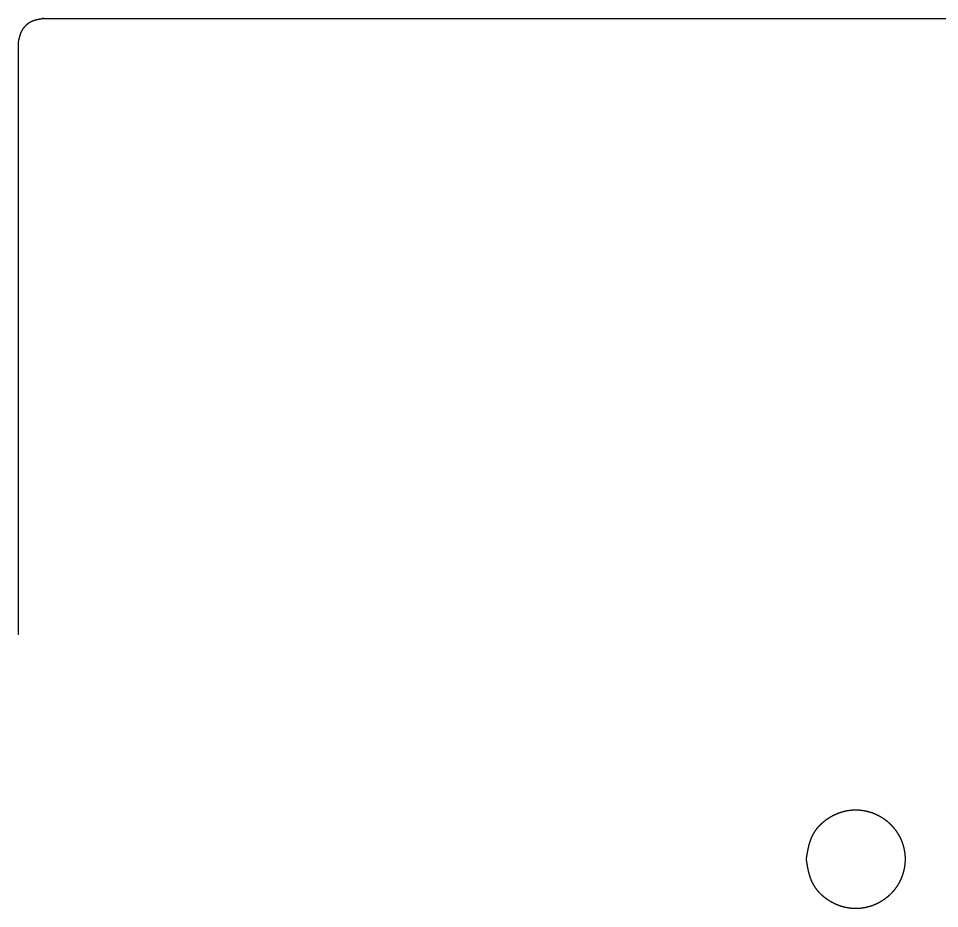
# Model space of a CAD drawing. Extents: x 0 to 153, y 0 to 92.
# Drawn here: x 19.53 to 39.94, y 65.61 to 85.33 of the extents above; entities that cross this region are included whole.
import ezdxf

# ---------------------------------------------------------------- set-up
doc = ezdxf.new("R2010")
doc.units = 0
doc.layers.get('0').update_dxf_attribs({"linetype": 'CONTINUOUS'})

msp = doc.modelspace()

# ---------------------------------------------------------------- linework, layer by layer
at = {"color": 1}
msp.add_lwpolyline([(20.094523, 85.327527), (20.094523, 85.327527), (20.059257, 85.327527)], close=True, dxfattribs=at)
for points in [[(20.094523, 85.327527), (57.091662, 85.327527)], [(19.530221, 71.67844), (19.530221, 84.798495)]]:
    msp.add_lwpolyline(points, dxfattribs=at)
for points, knots in [([(19.530221, 84.798495), (19.530479, 84.799688), (19.530995, 84.802077), (19.531777, 84.805656), (19.532549, 84.809235), (19.533323, 84.812813), (19.534107, 84.816392), (19.534875, 84.819974), (19.535651, 84.823553), (19.536439, 84.827124), (19.537233, 84.830695), (19.538027, 84.834267), (19.538821, 84.837839), (19.539613, 84.841411), (19.540413, 84.844983), (19.541224, 84.848553), (19.542016, 84.852129), (19.542843, 84.855698), (19.543662, 84.85927), (19.544481, 84.862841), (19.545308, 84.866406), (19.546151, 84.869968), (19.546995, 84.873532), (19.547846, 84.877092), (19.548711, 84.880644), (19.549558, 84.884199), (19.550438, 84.887748), (19.551315, 84.891304), (19.552209, 84.894847), (19.553113, 84.898373), (19.554013, 84.901883), (19.554914, 84.905393), (19.555843, 84.908895), (19.556773, 84.912396), (19.557708, 84.915893), (19.558666, 84.919384), (19.559624, 84.922878), (19.560603, 84.926369), (19.561587, 84.92986), (19.56259, 84.933343), (19.563603, 84.936822), (19.564641, 84.940294), (19.565675, 84.943771), (19.566722, 84.947244), (19.56779, 84.950709), (19.568872, 84.954167), (19.569972, 84.957621), (19.571083, 84.961072), (19.572205, 84.964522), (19.573357, 84.967961), (19.574505, 84.971402), (19.575686, 84.974831), (19.576885, 84.978252), (19.578089, 84.981671), (19.579323, 84.985082), (19.580567, 84.988486), (19.581822, 84.99188), (19.583094, 84.99526), (19.584402, 84.998625), (19.58571, 85.001988), (19.587049, 85.005338), (19.588401, 85.00868), (19.589765, 85.012019), (19.591162, 85.015351), (19.59257, 85.018679), (19.594012, 85.021991), (19.59546, 85.0253), (19.596926, 85.028601), (19.598424, 85.031885), (19.599935, 85.035159), (19.601475, 85.03842), (19.603024, 85.041678), (19.604606, 85.044922), (19.606208, 85.048157), (19.607833, 85.051377), (19.609478, 85.054588), (19.611145, 85.057788), (19.612825, 85.060983), (19.614543, 85.064156), (19.616285, 85.067314), (19.618044, 85.070464), (19.619829, 85.073603), (19.621588, 85.076656), (19.623337, 85.079608), (19.625052, 85.082475), (19.626786, 85.085333), (19.628541, 85.08818), (19.630318, 85.091011), (19.632118, 85.093824), (19.63393, 85.096629), (19.635765, 85.099417), (19.63763, 85.10219), (19.639507, 85.104953), (19.6414, 85.107707), (19.643315, 85.110443), (19.645254, 85.113165), (19.647204, 85.115884), (19.649171, 85.118591), (19.651163, 85.121279), (19.653171, 85.123952), (19.655198, 85.126608), (19.657243, 85.12925), (19.659299, 85.131884), (19.661391, 85.134493), (19.663473, 85.137105), (19.665596, 85.139683), (19.667743, 85.142247), (19.669861, 85.144833), (19.672044, 85.14736), (19.674258, 85.149871), (19.676412, 85.152442), (19.678674, 85.154928), (19.680906, 85.157405), (19.6832, 85.159842), (19.685461, 85.162329), (19.687735, 85.16481), (19.690083, 85.167217), (19.692401, 85.169643), (19.694737, 85.172063), (19.697111, 85.174442), (19.699484, 85.176819), (19.701882, 85.179181), (19.704283, 85.181535), (19.706709, 85.183855), (19.709175, 85.186138), (19.711598, 85.188461), (19.714097, 85.190701), (19.716564, 85.192943), (19.719107, 85.19512), (19.721601, 85.197373), (19.724119, 85.199608), (19.726708, 85.201756), (19.729256, 85.203947), (19.73183, 85.206117), (19.734444, 85.208235), (19.737046, 85.210363), (19.73967, 85.212453), (19.74227, 85.214548), (19.744906, 85.216571), (19.747567, 85.21857), (19.750176, 85.220633), (19.752869, 85.222574), (19.755543, 85.224509), (19.758263, 85.226394), (19.760955, 85.228342), (19.763663, 85.230277), (19.766423, 85.232132), (19.769162, 85.23401), (19.771931, 85.235853), (19.774703, 85.237685), (19.777499, 85.239478), (19.780316, 85.241246), (19.783105, 85.243055), (19.785961, 85.244752), (19.788784, 85.246476), (19.791677, 85.248091), (19.794525, 85.249794), (19.797392, 85.251473), (19.800309, 85.253059), (19.803206, 85.254675), (19.806131, 85.256252), (19.809058, 85.257821), (19.812008, 85.25934), (19.81503, 85.260861), (19.818118, 85.262404), (19.821282, 85.263947), (19.82447, 85.265453), (19.827635, 85.267003), (19.830856, 85.268426), (19.834058, 85.269866), (19.837308, 85.271205), (19.840528, 85.272628), (19.843771, 85.274015), (19.847042, 85.27533), (19.850304, 85.276664), (19.853595, 85.277941), (19.856869, 85.279266), (19.860153, 85.28055), (19.863505, 85.281646), (19.866774, 85.282955), (19.87012, 85.284066), (19.87344, 85.285212), (19.876795, 85.286255), (19.880148, 85.287337), (19.883471, 85.288529), (19.886852, 85.289554), (19.890213, 85.290614), (19.893597, 85.291617), (19.896964, 85.292681), (19.900339, 85.293702), (19.903778, 85.294533), (19.907167, 85.295579), (19.910628, 85.296436), (19.914057, 85.297389), (19.917527, 85.298208), (19.920961, 85.299166), (19.92442, 85.300025), (19.927892, 85.300804), (19.931359, 85.301602), (19.934831, 85.302394), (19.938305, 85.303189), (19.941783, 85.303981), (19.945263, 85.304777), (19.948744, 85.305563), (19.952223, 85.306322), (19.955744, 85.306848), (19.959213, 85.307648), (19.962728, 85.308262), (19.966219, 85.309009), (19.969712, 85.309755), (19.973234, 85.31037), (19.976713, 85.31117), (19.980246, 85.311694), (19.983741, 85.312398), (19.987255, 85.31299), (19.990775, 85.313503), (19.99429, 85.314036), (19.997823, 85.31457), (20.001378, 85.315094), (20.004949, 85.315623), (20.008523, 85.316153), (20.012097, 85.316682), (20.015672, 85.317211), (20.019249, 85.31774), (20.022826, 85.318269), (20.026404, 85.318798), (20.029983, 85.319328), (20.033562, 85.319857), (20.037143, 85.320386), (20.040724, 85.320916), (20.044303, 85.321438), (20.047881, 85.321934), (20.051484, 85.322191), (20.055053, 85.32273), (20.05865, 85.323078), (20.06223, 85.323562), (20.065811, 85.32404), (20.069406, 85.324404), (20.072988, 85.324884), (20.07657, 85.325363), (20.080166, 85.325727), (20.083748, 85.326207), (20.087331, 85.326686), (20.090928, 85.32705), (20.093316, 85.32737), (20.094511, 85.32753)], [0, 0, 0, 0, 0.003662, 0.00733, 0.010992, 0.014647, 0.01831, 0.021983, 0.025638, 0.029296, 0.032954, 0.036613, 0.040272, 0.043931, 0.047592, 0.051254, 0.054914, 0.058579, 0.062244, 0.065909, 0.069569, 0.073225, 0.076889, 0.080554, 0.084209, 0.087857, 0.091515, 0.095181, 0.098844, 0.102475, 0.106101, 0.109716, 0.113347, 0.116968, 0.120585, 0.124206, 0.127828, 0.131455, 0.135083, 0.13871, 0.142329, 0.145952, 0.149582, 0.15321, 0.156836, 0.16046, 0.164078, 0.167711, 0.171336, 0.174963, 0.17859, 0.182219, 0.185843, 0.189464, 0.193092, 0.196726, 0.200336, 0.203949, 0.20756, 0.211166, 0.214776, 0.218381, 0.221983, 0.225597, 0.229219, 0.232824, 0.236435, 0.240054, 0.243658, 0.247265, 0.250871, 0.254475, 0.258087, 0.261698, 0.265305, 0.26891, 0.27252, 0.27613, 0.279739, 0.283344, 0.28695, 0.290563, 0.294178, 0.297519, 0.300857, 0.304201, 0.307547, 0.31089, 0.314229, 0.317567, 0.320908, 0.324241, 0.327589, 0.33093, 0.334267, 0.337609, 0.340956, 0.344303, 0.34765, 0.350992, 0.354331, 0.357674, 0.361017, 0.364353, 0.367706, 0.371038, 0.374371, 0.37774, 0.381065, 0.384388, 0.387783, 0.391127, 0.394468, 0.397788, 0.401166, 0.404551, 0.407885, 0.411249, 0.41462, 0.417973, 0.421333, 0.424697, 0.428069, 0.431422, 0.434767, 0.438151, 0.44149, 0.444833, 0.448151, 0.451533, 0.454915, 0.458251, 0.461624, 0.464996, 0.468351, 0.471716, 0.475081, 0.478414, 0.481732, 0.485049, 0.488401, 0.491707, 0.495007, 0.498302, 0.501636, 0.504974, 0.508286, 0.511612, 0.514937, 0.518263, 0.521581, 0.524901, 0.528241, 0.531552, 0.534868, 0.538161, 0.541491, 0.544823, 0.548129, 0.551451, 0.554774, 0.558098, 0.561414, 0.564727, 0.568249, 0.571768, 0.575289, 0.578826, 0.582339, 0.585854, 0.589356, 0.592885, 0.596415, 0.599935, 0.603461, 0.606986, 0.610527, 0.614057, 0.61756, 0.621102, 0.624618, 0.628134, 0.631637, 0.635157, 0.638704, 0.642227, 0.645752, 0.649277, 0.652816, 0.656345, 0.659852, 0.663425, 0.666981, 0.670546, 0.674101, 0.677675, 0.68124, 0.684793, 0.68835, 0.691912, 0.695475, 0.699043, 0.702613, 0.706186, 0.709748, 0.713291, 0.71686, 0.720421, 0.723994, 0.727569, 0.731136, 0.734717, 0.738274, 0.741846, 0.745409, 0.748963, 0.752517, 0.756074, 0.759684, 0.763296, 0.766907, 0.770521, 0.774135, 0.77775, 0.781367, 0.784984, 0.788601, 0.79222, 0.795839, 0.79946, 0.803079, 0.806692, 0.810293, 0.813908, 0.817515, 0.82113, 0.824745, 0.828354, 0.831969, 0.835586, 0.839194, 0.842811, 0.846428, 0.850038, 0.853655, 0.853655, 0.853655, 0.853655]), ([(36.988356, 66.705517), (36.988725, 66.707881), (36.989463, 66.712613), (36.99068, 66.71969), (36.991731, 66.726793), (36.992854, 66.733886), (36.994069, 66.740964), (36.99515, 66.748064), (36.996266, 66.755159), (36.997487, 66.762237), (36.998595, 66.769335), (36.999705, 66.776432), (37.000934, 66.783512), (37.002099, 66.790601), (37.003193, 66.797698), (37.004452, 66.804769), (37.005642, 66.811854), (37.006937, 66.818918), (37.008082, 66.826003), (37.009299, 66.833075), (37.010589, 66.840134), (37.011758, 66.847223), (37.013097, 66.854286), (37.014415, 66.861356), (37.015734, 66.868418), (37.016995, 66.875489), (37.018347, 66.882543), (37.019709, 66.889598), (37.021079, 66.89661), (37.022429, 66.903588), (37.023829, 66.910518), (37.02525, 66.917442), (37.026599, 66.924379), (37.028093, 66.931284), (37.029562, 66.938198), (37.031133, 66.94509), (37.032601, 66.952006), (37.034115, 66.958913), (37.035714, 66.965801), (37.037287, 66.972693), (37.038889, 66.979574), (37.040507, 66.986455), (37.042189, 66.993322), (37.043906, 67.000175), (37.045534, 67.007053), (37.047349, 67.01389), (37.049145, 67.020738), (37.051003, 67.027566), (37.052829, 67.0344), (37.054713, 67.041218), (37.056595, 67.048038), (37.058585, 67.054828), (37.060565, 67.061626), (37.062677, 67.068382), (37.064694, 67.075161), (37.066752, 67.081888), (37.0689, 67.088552), (37.071025, 67.095191), (37.073211, 67.101805), (37.07537, 67.108428), (37.077674, 67.115001), (37.079966, 67.121584), (37.082357, 67.128132), (37.084715, 67.134696), (37.087153, 67.141226), (37.089568, 67.147762), (37.092106, 67.15425), (37.09465, 67.160744), (37.097297, 67.167196), (37.099907, 67.173658), (37.102601, 67.180079), (37.105318, 67.186492), (37.108101, 67.192884), (37.110926, 67.199255), (37.113808, 67.2056), (37.116724, 67.211925), (37.119686, 67.21823), (37.122701, 67.224509), (37.125767, 67.23076), (37.128864, 67.236993), (37.132037, 67.243188), (37.13525, 67.249366), (37.13851, 67.255475), (37.141785, 67.261537), (37.145107, 67.267532), (37.148474, 67.273502), (37.151888, 67.279448), (37.155352, 67.285367), (37.158873, 67.291256), (37.162436, 67.297116), (37.166031, 67.302948), (37.169669, 67.308752), (37.173365, 67.314522), (37.177102, 67.320273), (37.180887, 67.325996), (37.184714, 67.331692), (37.188583, 67.337356), (37.192502, 67.342983), (37.196465, 67.348582), (37.200464, 67.35416), (37.204513, 67.359703), (37.208601, 67.365216), (37.212722, 67.370707), (37.216899, 67.376157), (37.221094, 67.381594), (37.225334, 67.386994), (37.229625, 67.392349), (37.233935, 67.397691), (37.23829, 67.402993), (37.242722, 67.40828), (37.24719, 67.413588), (37.251738, 67.418883), (37.256315, 67.424155), (37.260936, 67.429382), (37.265575, 67.434586), (37.270269, 67.439743), (37.274987, 67.44488), (37.279741, 67.449977), (37.28453, 67.455039), (37.289351, 67.460068), (37.294206, 67.465073), (37.299103, 67.470036), (37.304035, 67.474965), (37.308992, 67.479868), (37.313969, 67.484748), (37.318994, 67.489578), (37.324042, 67.494381), (37.329139, 67.49914), (37.334254, 67.503879), (37.339411, 67.508573), (37.344587, 67.513242), (37.349789, 67.517883), (37.355029, 67.522487), (37.360302, 67.527053), (37.365603, 67.531585), (37.370928, 67.536086), (37.376296, 67.540556), (37.381701, 67.54501), (37.387147, 67.549443), (37.392638, 67.553824), (37.398132, 67.558202), (37.403673, 67.562519), (37.40922, 67.566827), (37.414818, 67.571066), (37.420422, 67.575288), (37.426058, 67.579472), (37.43172, 67.583623), (37.437412, 67.587736), (37.443118, 67.591824), (37.448849, 67.595876), (37.454618, 67.599879), (37.460421, 67.603831), (37.466235, 67.607769), (37.472072, 67.61167), (37.477937, 67.61553), (37.483823, 67.619356), (37.489727, 67.623155), (37.495663, 67.626909), (37.501626, 67.630619), (37.507605, 67.634298), (37.513604, 67.637942), (37.519628, 67.64155), (37.525679, 67.64512), (37.53179, 67.648679), (37.537966, 67.652219), (37.544198, 67.655751), (37.550457, 67.659239), (37.556733, 67.662686), (37.563025, 67.666099), (37.569349, 67.669449), (37.575687, 67.672776), (37.582043, 67.676073), (37.588424, 67.679319), (37.594823, 67.682534), (37.601242, 67.685703), (37.607693, 67.688817), (37.614151, 67.691919), (37.620633, 67.694961), (37.62714, 67.697945), (37.633652, 67.700916), (37.640189, 67.70383), (37.646743, 67.706706), (37.653314, 67.709547), (37.659903, 67.712349), (37.666502, 67.715126), (37.673132, 67.717826), (37.679772, 67.720502), (37.686433, 67.723134), (37.693101, 67.725749), (37.6998, 67.728275), (37.706491, 67.730758), (37.713201, 67.733153), (37.719883, 67.735594), (37.726591, 67.73798), (37.73331, 67.740322), (37.740056, 67.742574), (37.746798, 67.744819), (37.753586, 67.746941), (37.760353, 67.749131), (37.767156, 67.751231), (37.773958, 67.753321), (37.780782, 67.755317), (37.787598, 67.757311), (37.794455, 67.759162), (37.801294, 67.761091), (37.808166, 67.762927), (37.81504, 67.764745), (37.821935, 67.766463), (37.828825, 67.768186), (37.835753, 67.769771), (37.842664, 67.771436), (37.849601, 67.773007), (37.856539, 67.774567), (37.863502, 67.776032), (37.870466, 67.777467), (37.877453, 67.77879), (37.884431, 67.780176), (37.891419, 67.781507), (37.898409, 67.782769), (37.905405, 67.783899), (37.912378, 67.785132), (37.919388, 67.786148), (37.926399, 67.787217), (37.933411, 67.788315), (37.940438, 67.789303), (37.947475, 67.790167), (37.954501, 67.791106), (37.96155, 67.791863), (37.968596, 67.792663), (37.975641, 67.79347), (37.982693, 67.794196), (37.989752, 67.794779), (37.996816, 67.795309), (38.003883, 67.79584), (38.010956, 67.796364), (38.018029, 67.796911), (38.025108, 67.797371), (38.032192, 67.797689), (38.039279, 67.797956), (38.046362, 67.798216), (38.053444, 67.798438), (38.06053, 67.798467), (38.067618, 67.798601), (38.074709, 67.798654), (38.081806, 67.798677), (38.088908, 67.798656), (38.096017, 67.798595), (38.103121, 67.798486), (38.110225, 67.798353), (38.117325, 67.798191), (38.124423, 67.79796), (38.131516, 67.797685), (38.138609, 67.797369), (38.145699, 67.796908), (38.152787, 67.796362), (38.159878, 67.795833), (38.166969, 67.795319), (38.174052, 67.794729), (38.181116, 67.794018), (38.188201, 67.793515), (38.195251, 67.792645), (38.202317, 67.791868), (38.209383, 67.791086), (38.216441, 67.790227), (38.22348, 67.789234), (38.230527, 67.788293), (38.23755, 67.787205), (38.24458, 67.786149), (38.251608, 67.785108), (38.258627, 67.783982), (38.26562, 67.782727), (38.272632, 67.781517), (38.279626, 67.780165), (38.286633, 67.778838), (38.293622, 67.777442), (38.300617, 67.776079), (38.307577, 67.774561), (38.314532, 67.773008), (38.321475, 67.771418), (38.328422, 67.76983), (38.335345, 67.768153), (38.342283, 67.766524), (38.349176, 67.764726), (38.356071, 67.762934), (38.362944, 67.761065), (38.369819, 67.759204), (38.376675, 67.757283), (38.383542, 67.755382), (38.390364, 67.753325), (38.397192, 67.751263), (38.403997, 67.749135), (38.410801, 67.747007), (38.417578, 67.744822), (38.424363, 67.742654), (38.431103, 67.74033), (38.43785, 67.738012), (38.444568, 67.735617), (38.45129, 67.733238), (38.457976, 67.730768), (38.464683, 67.728347), (38.471329, 67.725773), (38.477966, 67.723158), (38.484589, 67.720515), (38.49121, 67.717867), (38.497808, 67.715172), (38.504386, 67.712427), (38.510949, 67.709643), (38.517493, 67.70681), (38.524018, 67.703934), (38.530529, 67.701017), (38.537017, 67.698054), (38.543483, 67.695046), (38.549928, 67.691999), (38.556358, 67.688928), (38.562763, 67.685802), (38.569149, 67.682636), (38.575514, 67.679426), (38.581858, 67.676178), (38.588183, 67.672891), (38.594486, 67.669558), (38.600764, 67.66618), (38.607016, 67.662766), (38.613247, 67.659317), (38.619455, 67.655827), (38.625636, 67.652288), (38.631741, 67.64874), (38.637762, 67.645175), (38.643719, 67.641618), (38.649653, 67.638019), (38.655563, 67.634376), (38.661452, 67.630694), (38.667324, 67.626989), (38.673164, 67.623234), (38.678981, 67.619448), (38.684758, 67.615606), (38.690525, 67.611747), (38.696262, 67.607842), (38.701987, 67.603913), (38.707688, 67.599947), (38.713356, 67.59593), (38.718998, 67.591874), (38.724617, 67.58779), (38.730211, 67.583674), (38.735775, 67.579518), (38.741312, 67.575327), (38.746827, 67.571106), (38.752311, 67.566845), (38.757768, 67.562549), (38.763201, 67.558228), (38.768611, 67.55388), (38.773991, 67.549492), (38.779332, 67.54506), (38.784642, 67.540598), (38.789926, 67.536107), (38.795184, 67.531584), (38.800413, 67.527024), (38.805615, 67.522429), (38.810791, 67.517807), (38.815948, 67.513162), (38.821057, 67.508467), (38.826147, 67.50375), (38.831211, 67.499004), (38.836247, 67.494226), (38.841248, 67.48941), (38.846211, 67.48456), (38.851143, 67.479679), (38.856049, 67.474769), (38.860918, 67.46982), (38.865776, 67.464857), (38.87059, 67.459856), (38.875369, 67.45482), (38.880114, 67.449756), (38.884832, 67.444667), (38.889524, 67.439553), (38.894183, 67.434411), (38.898805, 67.429234), (38.903384, 67.424021), (38.90795, 67.418794), (38.912472, 67.413535), (38.916962, 67.408253), (38.92142, 67.402941), (38.925844, 67.397594), (38.930246, 67.392223), (38.934597, 67.386809), (38.938926, 67.381382), (38.943209, 67.37592), (38.947457, 67.370432), (38.951679, 67.364925), (38.955856, 67.359384), (38.959997, 67.353818), (38.964111, 67.348238), (38.968192, 67.342633), (38.97222, 67.336989), (38.976231, 67.331332), (38.980201, 67.325643), (38.984141, 67.319934), (38.988048, 67.314191), (38.991918, 67.308429), (38.995745, 67.302637), (38.999542, 67.296827), (39.003296, 67.29099), (39.007009, 67.28513), (39.010689, 67.279249), (39.01433, 67.27334), (39.017935, 67.267406), (39.021501, 67.261455), (39.025049, 67.255425), (39.028601, 67.249325), (39.032139, 67.243143), (39.035628, 67.236934), (39.039081, 67.230706), (39.042504, 67.224467), (39.045867, 67.218197), (39.049207, 67.211914), (39.052491, 67.205596), (39.055737, 67.199256), (39.058946, 67.192898), (39.062117, 67.186524), (39.065232, 67.180123), (39.068334, 67.173716), (39.071379, 67.167279), (39.074357, 67.160811), (39.077333, 67.154342), (39.080243, 67.147847), (39.083125, 67.141335), (39.085959, 67.134803), (39.088761, 67.128253), (39.09151, 67.121681), (39.094214, 67.115091), (39.096887, 67.108489), (39.09949, 67.10186), (39.102109, 67.095239), (39.104614, 67.088579), (39.107104, 67.081919), (39.109489, 67.075215), (39.111929, 67.068524), (39.114315, 67.061806), (39.116663, 67.05508), (39.118924, 67.048328), (39.121153, 67.041569), (39.123276, 67.034771), (39.125469, 67.027993), (39.127599, 67.021191), (39.129682, 67.014379), (39.131678, 67.007546), (39.133676, 67.000716), (39.135523, 66.99384), (39.137452, 66.986984), (39.139289, 66.9801), (39.141108, 66.973215), (39.142826, 66.966302), (39.144547, 66.95939), (39.146132, 66.952443), (39.147798, 66.945514), (39.14937, 66.93856), (39.150923, 66.931606), (39.152376, 66.924633), (39.153836, 66.917665), (39.155149, 66.910666), (39.156534, 66.903681), (39.15784, 66.896678), (39.159106, 66.889673), (39.160234, 66.882649), (39.161469, 66.875645), (39.162482, 66.868602), (39.163551, 66.861564), (39.164652, 66.854532), (39.165639, 66.847484), (39.166506, 66.84042), (39.167474, 66.83337), (39.168223, 66.826293), (39.169025, 66.81922), (39.169833, 66.812145), (39.170558, 66.805062), (39.171142, 66.797968), (39.171671, 66.790873), (39.172202, 66.783775), (39.172726, 66.776675), (39.173273, 66.769576), (39.173733, 66.762471), (39.174051, 66.75536), (39.174318, 66.748245), (39.174578, 66.741131), (39.1748, 66.734023), (39.174829, 66.726912), (39.174963, 66.719802), (39.175016, 66.712685), (39.175039, 66.705567), (39.175018, 66.69845), (39.174957, 66.691332), (39.174848, 66.684215), (39.174715, 66.677101), (39.174554, 66.669992), (39.174321, 66.662885), (39.174047, 66.65578), (39.173731, 66.64867), (39.17327, 66.641562), (39.172724, 66.634459), (39.172196, 66.627359), (39.171681, 66.620263), (39.171091, 66.613171), (39.17038, 66.606089), (39.169877, 66.598983), (39.169008, 66.591915), (39.16823, 66.584841), (39.167448, 66.57777), (39.166589, 66.570705), (39.165597, 66.563657), (39.164655, 66.556602), (39.163567, 66.54957), (39.162512, 66.542531), (39.161469, 66.53549), (39.160345, 66.528461), (39.159089, 66.521459), (39.157879, 66.514446), (39.156529, 66.507459), (39.155203, 66.500462), (39.153836, 66.493478), (39.152466, 66.486492), (39.150947, 66.479532), (39.149399, 66.472573), (39.147801, 66.465627), (39.146202, 66.458682), (39.144545, 66.451755), (39.142911, 66.44482), (39.141115, 66.437926), (39.139323, 66.431031), (39.137454, 66.424158), (39.135593, 66.417283), (39.133672, 66.410429), (39.131771, 66.403566), (39.129709, 66.396746), (39.127657, 66.389919), (39.125521, 66.383121), (39.123395, 66.376324), (39.12121, 66.36955), (39.119044, 66.362768), (39.116721, 66.356037), (39.114398, 66.349299), (39.112002, 66.342589), (39.109612, 66.33588), (39.107161, 66.329202), (39.104732, 66.322515), (39.10216, 66.315876), (39.099548, 66.309244), (39.096905, 66.302627), (39.094254, 66.296016), (39.091561, 66.289426), (39.088817, 66.282857), (39.08603, 66.276304), (39.083199, 66.269768), (39.080324, 66.263251), (39.077404, 66.256751), (39.074444, 66.250271), (39.071431, 66.243815), (39.068391, 66.237375), (39.065314, 66.230955), (39.062192, 66.224558), (39.059023, 66.218183), (39.055813, 66.211825), (39.052568, 66.205485), (39.049283, 66.199168), (39.045946, 66.192881), (39.042566, 66.186619), (39.039153, 66.180375), (39.035707, 66.174148), (39.032217, 66.167946), (39.028675, 66.161775), (39.025127, 66.155678), (39.021564, 66.149658), (39.018006, 66.143701), (39.014407, 66.137767), (39.010765, 66.131859), (39.007086, 66.125977), (39.003372, 66.120119), (38.999624, 66.114281), (38.995837, 66.108466), (38.991994, 66.102688), (38.988135, 66.096921), (38.98423, 66.091184), (38.980302, 66.085459), (38.976336, 66.07976), (38.972322, 66.074099), (38.968257, 66.068473), (38.964181, 66.062859), (38.960073, 66.057274), (38.955927, 66.051721), (38.951757, 66.046183), (38.947533, 66.040677), (38.943288, 66.035184), (38.938991, 66.029733), (38.934673, 66.024307), (38.930319, 66.018913), (38.925928, 66.013545), (38.921502, 66.008199), (38.917041, 66.002884), (38.912549, 65.997599), (38.908026, 65.992341), (38.903465, 65.987112), (38.898871, 65.98191), (38.894248, 65.976734), (38.889604, 65.971577), (38.884908, 65.966468), (38.880191, 65.961378), (38.875446, 65.956314), (38.870667, 65.951279), (38.865852, 65.946278), (38.861001, 65.941314), (38.856122, 65.936384), (38.851218, 65.93148), (38.846288, 65.926601), (38.841324, 65.92175), (38.836324, 65.916935), (38.831288, 65.912157), (38.826224, 65.907411), (38.821135, 65.902693), (38.816021, 65.898001), (38.810879, 65.893342), (38.805702, 65.88872), (38.800489, 65.884141), (38.795262, 65.879575), (38.790002, 65.875055), (38.784718, 65.870557), (38.779393, 65.866106), (38.774052, 65.861674), (38.768686, 65.857275), (38.763277, 65.852929), (38.757851, 65.848598), (38.752384, 65.844318), (38.746904, 65.840054), (38.741389, 65.835834), (38.735851, 65.831643), (38.730287, 65.827487), (38.724693, 65.823371), (38.719076, 65.819286), (38.713433, 65.815236), (38.707759, 65.811228), (38.702068, 65.807246), (38.696338, 65.80332), (38.690601, 65.799415), (38.684839, 65.795553), (38.679052, 65.791727), (38.673242, 65.787931), (38.667404, 65.784175), (38.661538, 65.780462), (38.655645, 65.776785), (38.649729, 65.773144), (38.643795, 65.769538), (38.637844, 65.765971), (38.631814, 65.762423), (38.625714, 65.758872), (38.619532, 65.755334), (38.613321, 65.751843), (38.607087, 65.74839), (38.600837, 65.744971), (38.594557, 65.741602), (38.58826, 65.738269), (38.581934, 65.734982), (38.575592, 65.731736), (38.569231, 65.728525), (38.562846, 65.725348), (38.55644, 65.722213), (38.550017, 65.719111), (38.543569, 65.716068), (38.537091, 65.713086), (38.530609, 65.710116), (38.524105, 65.707204), (38.517592, 65.704319), (38.511054, 65.701492), (38.504497, 65.698705), (38.497936, 65.695928), (38.491338, 65.693233), (38.484727, 65.690561), (38.478087, 65.687953), (38.47145, 65.685339), (38.464774, 65.682831), (38.458098, 65.680344), (38.451382, 65.67796), (38.444684, 65.675515), (38.437958, 65.673133), (38.431222, 65.670781), (38.42446, 65.668523), (38.417694, 65.666294), (38.410892, 65.664169), (38.404106, 65.661975), (38.397291, 65.659848), (38.390468, 65.657767), (38.383628, 65.655769), (38.376787, 65.653804), (38.369912, 65.651948), (38.363055, 65.650021), (38.356169, 65.648184), (38.34928, 65.646359), (38.342369, 65.644633), (38.335456, 65.642928), (38.328514, 65.64134), (38.321585, 65.639675), (38.314631, 65.638103), (38.307677, 65.636549), (38.300704, 65.635096), (38.293734, 65.633636), (38.286729, 65.632323), (38.279734, 65.630939), (38.272731, 65.629636), (38.265732, 65.628365), (38.258717, 65.627238), (38.251722, 65.626005), (38.244688, 65.62499), (38.237659, 65.623921), (38.230632, 65.622821), (38.223591, 65.621834), (38.216536, 65.62097), (38.20949, 65.620031), (38.20242, 65.619275), (38.195356, 65.618475), (38.188294, 65.617666), (38.181224, 65.616941), (38.174147, 65.616359), (38.167066, 65.615827), (38.159981, 65.615298), (38.15289, 65.614773), (38.145803, 65.614226), (38.138712, 65.613766), (38.131619, 65.613448), (38.124525, 65.613181), (38.117428, 65.612921), (38.110329, 65.612699), (38.103227, 65.612671), (38.096126, 65.612534), (38.089017, 65.612482), (38.081911, 65.612461), (38.074812, 65.612481), (38.067721, 65.61254), (38.06063, 65.612652), (38.053542, 65.612784), (38.046459, 65.612946), (38.039379, 65.613178), (38.032301, 65.613452), (38.025217, 65.613769), (38.01814, 65.614228), (38.011065, 65.614775), (38.003992, 65.615303), (37.996918, 65.615818), (37.989854, 65.616408), (37.982807, 65.617119), (37.975736, 65.617623), (37.968701, 65.618491), (37.961653, 65.619269), (37.954608, 65.620051), (37.94757, 65.62091), (37.940548, 65.621902), (37.933519, 65.622844), (37.926514, 65.623932), (37.919502, 65.624987), (37.912487, 65.62603), (37.905484, 65.627154), (37.898509, 65.62841), (37.89152, 65.62962), (37.88455, 65.630972), (37.877561, 65.632301), (37.870588, 65.633693), (37.863609, 65.635059), (37.856658, 65.63658), (37.849708, 65.638124), (37.842774, 65.639726), (37.835847, 65.641323), (37.828937, 65.64298), (37.822019, 65.644616), (37.815141, 65.646413), (37.808266, 65.648237), (37.801404, 65.650095), (37.794547, 65.651958), (37.787712, 65.653884), (37.780866, 65.655774), (37.774059, 65.657825), (37.767257, 65.659902), (37.76047, 65.662028), (37.753684, 65.664159), (37.746921, 65.666339), (37.740151, 65.668511), (37.733428, 65.670832), (37.726695, 65.673153), (37.719992, 65.675549), (37.713291, 65.67794), (37.70661, 65.6804), (37.699897, 65.682822), (37.693229, 65.685416), (37.686559, 65.688029), (37.679906, 65.690681), (37.673261, 65.693344), (37.666635, 65.696044), (37.66003, 65.698795), (37.653442, 65.701594), (37.646873, 65.704433), (37.640319, 65.707309), (37.633782, 65.710225), (37.627265, 65.71319), (37.620768, 65.716199), (37.614292, 65.719244), (37.607844, 65.722349), (37.601408, 65.725478), (37.594987, 65.728642), (37.588585, 65.73184), (37.582208, 65.735093), (37.575845, 65.738376), (37.569509, 65.741712), (37.563194, 65.745086), (37.556894, 65.748484), (37.550615, 65.751925), (37.544361, 65.75541), (37.538125, 65.758938), (37.531953, 65.762484), (37.525843, 65.766044), (37.519802, 65.769618), (37.513785, 65.773226), (37.507788, 65.776868), (37.501808, 65.780546), (37.495847, 65.784257), (37.489911, 65.788006), (37.484, 65.791796), (37.478123, 65.795638), (37.472253, 65.799495), (37.466418, 65.803398), (37.460604, 65.80733), (37.454815, 65.811297), (37.449053, 65.815309), (37.443298, 65.819334), (37.437596, 65.823432), (37.431902, 65.827543), (37.426235, 65.831698), (37.420593, 65.835888), (37.414979, 65.840106), (37.40941, 65.844379), (37.40384, 65.848652), (37.398315, 65.85298), (37.392817, 65.857337), (37.387346, 65.861729), (37.3819, 65.866162), (37.376479, 65.870604), (37.37111, 65.875083), (37.365781, 65.879588), (37.360491, 65.88414), (37.35521, 65.888705), (37.349972, 65.89331), (37.34477, 65.897951), (37.339593, 65.90262), (37.334437, 65.907315), (37.329316, 65.912052), (37.32423, 65.916825), (37.319171, 65.921627), (37.31416, 65.926474), (37.309163, 65.931339), (37.304207, 65.936243), (37.299288, 65.941187), (37.294388, 65.946145), (37.289533, 65.951151), (37.284707, 65.956185), (37.279916, 65.961254), (37.275166, 65.966365), (37.270447, 65.971506), (37.265758, 65.976672), (37.261106, 65.981862), (37.256501, 65.987094), (37.251921, 65.992348), (37.247391, 65.997651), (37.242895, 66.002934), (37.238485, 66.008237), (37.23413, 66.013539), (37.229805, 66.018866), (37.225517, 66.024226), (37.221277, 66.029625), (37.21708, 66.035058), (37.212919, 66.040517), (37.208796, 66.046), (37.204722, 66.051516), (37.200687, 66.057063), (37.196685, 66.062632), (37.192739, 66.06824), (37.188817, 66.073862), (37.184949, 66.079527), (37.181122, 66.085222), (37.177338, 66.090946), (37.173599, 66.096697), (37.169903, 66.102474), (37.166251, 66.108278), (37.162649, 66.114114), (37.159112, 66.119988), (37.155607, 66.125881), (37.152149, 66.131799), (37.148736, 66.137743), (37.145368, 66.143714), (37.142048, 66.149709), (37.138769, 66.155767), (37.135528, 66.161884), (37.132308, 66.168053), (37.129159, 66.174259), (37.126038, 66.180482), (37.122979, 66.18674), (37.119945, 66.193012), (37.116987, 66.199321), (37.114069, 66.205645), (37.111191, 66.211988), (37.108358, 66.218354), (37.105581, 66.224749), (37.102859, 66.231167), (37.100181, 66.2376), (37.097533, 66.244043), (37.094957, 66.250519), (37.092352, 66.256981), (37.089878, 66.263494), (37.087427, 66.270008), (37.085051, 66.276555), (37.082642, 66.283098), (37.080297, 66.289669), (37.07795, 66.296238), (37.075723, 66.30284), (37.073472, 66.309429), (37.071363, 66.316067), (37.069185, 66.322688), (37.067045, 66.329361), (37.064964, 66.336086), (37.062894, 66.342849), (37.060886, 66.349633), (37.058808, 66.356396), (37.0569, 66.36321), (37.054995, 66.370017), (37.05314, 66.376841), (37.051258, 66.383662), (37.049419, 66.390498), (37.047592, 66.397333), (37.045855, 66.404184), (37.044103, 66.411026), (37.042502, 66.41791), (37.040774, 66.424767), (37.039083, 66.431637), (37.037507, 66.438531), (37.035886, 66.445413), (37.034309, 66.452311), (37.032747, 66.459211), (37.031239, 66.466119), (37.029776, 66.473036), (37.028215, 66.479932), (37.026819, 66.486867), (37.02541, 66.493793), (37.02407, 66.500735), (37.022645, 66.507659), (37.021247, 66.514625), (37.019927, 66.521647), (37.018536, 66.528696), (37.017188, 66.535758), (37.015873, 66.542824), (37.014554, 66.549886), (37.013288, 66.556957), (37.011955, 66.564016), (37.010664, 66.571083), (37.009555, 66.578179), (37.008238, 66.585237), (37.007096, 66.592325), (37.005846, 66.599398), (37.004569, 66.606466), (37.003441, 66.613558), (37.002254, 66.620634), (37.001166, 66.627728), (36.99993, 66.634799), (36.998766, 66.641883), (36.997673, 66.648982), (36.996446, 66.65606), (36.995338, 66.663157), (36.994231, 66.670254), (36.993011, 66.677331), (36.991931, 66.684431), (36.990816, 66.691525), (36.989605, 66.698603), (36.988894, 66.703337), (36.988539, 66.705702)], [0, 0, 0, 0, 0.00718, 0.014367, 0.021541, 0.02872, 0.035908, 0.043085, 0.050265, 0.057455, 0.064634, 0.071814, 0.079006, 0.086192, 0.093366, 0.100548, 0.107736, 0.114918, 0.122093, 0.129268, 0.136444, 0.143619, 0.150822, 0.158009, 0.165194, 0.172374, 0.179558, 0.18674, 0.19393, 0.200993, 0.208064, 0.215137, 0.222198, 0.229264, 0.23633, 0.243405, 0.250469, 0.257541, 0.264617, 0.271683, 0.278746, 0.285814, 0.292888, 0.299955, 0.307009, 0.31409, 0.321178, 0.328248, 0.335318, 0.342397, 0.349468, 0.356542, 0.363626, 0.370709, 0.377776, 0.384843, 0.391813, 0.398783, 0.405752, 0.41271, 0.419681, 0.426646, 0.433622, 0.440594, 0.447571, 0.454531, 0.461498, 0.468469, 0.475455, 0.482419, 0.489376, 0.496345, 0.503313, 0.510291, 0.517254, 0.524218, 0.531186, 0.538153, 0.545114, 0.552072, 0.559035, 0.565994, 0.572959, 0.579808, 0.586665, 0.593519, 0.600373, 0.607232, 0.614094, 0.620955, 0.627809, 0.634646, 0.641505, 0.648362, 0.655225, 0.662089, 0.668947, 0.675803, 0.682662, 0.689525, 0.696392, 0.703255, 0.710115, 0.716988, 0.723854, 0.730718, 0.737583, 0.744442, 0.751307, 0.758168, 0.76514, 0.77212, 0.779109, 0.786082, 0.793053, 0.800021, 0.807004, 0.813977, 0.820931, 0.827907, 0.834877, 0.841851, 0.848824, 0.855794, 0.862768, 0.869733, 0.876704, 0.883673, 0.890651, 0.897623, 0.904593, 0.911564, 0.918538, 0.925515, 0.932491, 0.939461, 0.946431, 0.953447, 0.960472, 0.967498, 0.974521, 0.981547, 0.988569, 0.995592, 1.002611, 1.009619, 1.01665, 1.023671, 1.030689, 1.037707, 1.044727, 1.051753, 1.05877, 1.065794, 1.072814, 1.079832, 1.086854, 1.093879, 1.100902, 1.107922, 1.114939, 1.121959, 1.128987, 1.136017, 1.143174, 1.150341, 1.157509, 1.164668, 1.171822, 1.178985, 1.186137, 1.193297, 1.200463, 1.207617, 1.214778, 1.22194, 1.229108, 1.236269, 1.243423, 1.250583, 1.25774, 1.264896, 1.272054, 1.279214, 1.286377, 1.293533, 1.300691, 1.307853, 1.315019, 1.322177, 1.329332, 1.33643, 1.343549, 1.350674, 1.35779, 1.364894, 1.37201, 1.379106, 1.386229, 1.393348, 1.400466, 1.407575, 1.41468, 1.42177, 1.428881, 1.435996, 1.443109, 1.45021, 1.457314, 1.464415, 1.471531, 1.478641, 1.485752, 1.492866, 1.499985, 1.507082, 1.5142, 1.521328, 1.528424, 1.535506, 1.54259, 1.549663, 1.556755, 1.563866, 1.570954, 1.578042, 1.585136, 1.59222, 1.599309, 1.60641, 1.613492, 1.620575, 1.627659, 1.634744, 1.641835, 1.648938, 1.656024, 1.663116, 1.670211, 1.6773, 1.684381, 1.691465, 1.698557, 1.705648, 1.712739, 1.719849, 1.726954, 1.734065, 1.741164, 1.74827, 1.755371, 1.762467, 1.769566, 1.776671, 1.783781, 1.790892, 1.798003, 1.805111, 1.812212, 1.819303, 1.826412, 1.833521, 1.840629, 1.847739, 1.854849, 1.861955, 1.869066, 1.87617, 1.88328, 1.890382, 1.897493, 1.904595, 1.911729, 1.918862, 1.925989, 1.93311, 1.940241, 1.94736, 1.954489, 1.96161, 1.968738, 1.975858, 1.982987, 1.990108, 1.997232, 2.004355, 2.011476, 2.018593, 2.025728, 2.032851, 2.03999, 2.047118, 2.054239, 2.061351, 2.068486, 2.075626, 2.082754, 2.089882, 2.097017, 2.104137, 2.111272, 2.118398, 2.125537, 2.132664, 2.13979, 2.146919, 2.154047, 2.161178, 2.16831, 2.175442, 2.182578, 2.18971, 2.196836, 2.203965, 2.211087, 2.218218, 2.225347, 2.232471, 2.239598, 2.246732, 2.253863, 2.260985, 2.268104, 2.275226, 2.282351, 2.289471, 2.296407, 2.303343, 2.310285, 2.317229, 2.32417, 2.331121, 2.338059, 2.344999, 2.351941, 2.358874, 2.365816, 2.37276, 2.379704, 2.386651, 2.393602, 2.400549, 2.40749, 2.414436, 2.421383, 2.428324, 2.435271, 2.442219, 2.449158, 2.456097, 2.463041, 2.469984, 2.476918, 2.48385, 2.490787, 2.497724, 2.504665, 2.511607, 2.518544, 2.525486, 2.532423, 2.539363, 2.546306, 2.553248, 2.56019, 2.567127, 2.574064, 2.581013, 2.587955, 2.594897, 2.60184, 2.60878, 2.615717, 2.622659, 2.629599, 2.636533, 2.643479, 2.650416, 2.657353, 2.664285, 2.671216, 2.678155, 2.685106, 2.692049, 2.698992, 2.705932, 2.712872, 2.719812, 2.726751, 2.733689, 2.740623, 2.747548, 2.754488, 2.761425, 2.768353, 2.775299, 2.782237, 2.789187, 2.796122, 2.803066, 2.810007, 2.816942, 2.823878, 2.83082, 2.837765, 2.844704, 2.851634, 2.858754, 2.86588, 2.873002, 2.880122, 2.887241, 2.894351, 2.901468, 2.908589, 2.915712, 2.922834, 2.929955, 2.93707, 2.944191, 2.95131, 2.958433, 2.965551, 2.972671, 2.979786, 2.986913, 2.994034, 3.001159, 3.008283, 3.015403, 3.022527, 3.029648, 3.036763, 3.043873, 3.050977, 3.058109, 3.06524, 3.072364, 3.079482, 3.086601, 3.093715, 3.100847, 3.107972, 3.115096, 3.122218, 3.129329, 3.136444, 3.143574, 3.150697, 3.157817, 3.164937, 3.172066, 3.179186, 3.186315, 3.193444, 3.200572, 3.207691, 3.214814, 3.221929, 3.229052, 3.236178, 3.2433, 3.250408, 3.257518, 3.264635, 3.271753, 3.278873, 3.285988, 3.293103, 3.300225, 3.307335, 3.314451, 3.321578, 3.328699, 3.335809, 3.342932, 3.350043, 3.357161, 3.36429, 3.371403, 3.378521, 3.385643, 3.392764, 3.399877, 3.406976, 3.414094, 3.421212, 3.428329, 3.435446, 3.442564, 3.449682, 3.456799, 3.463912, 3.471014, 3.47813, 3.485242, 3.492367, 3.499496, 3.506613, 3.513725, 3.520841, 3.527962, 3.535078, 3.542205, 3.549321, 3.556431, 3.563547, 3.57067, 3.577783, 3.5849, 3.592017, 3.599134, 3.606254, 3.613372, 3.620475, 3.627602, 3.634721, 3.641838, 3.648953, 3.656078, 3.663208, 3.670339, 3.677462, 3.684587, 3.691707, 3.698836, 3.705957, 3.71308, 3.720203, 3.727324, 3.734436, 3.741565, 3.748699, 3.755821, 3.762942, 3.770063, 3.777174, 3.784302, 3.791424, 3.798553, 3.805677, 3.812791, 3.819893, 3.827021, 3.834147, 3.84128, 3.848395, 3.855515, 3.862637, 3.869753, 3.876877, 3.884003, 3.891124, 3.898254, 3.905374, 3.912499, 3.919617, 3.926732, 3.933852, 3.940975, 3.948098, 3.955219, 3.962336, 3.969451, 3.976567, 3.983685, 3.990801, 3.997915, 4.00503, 4.011966, 4.018902, 4.025844, 4.032786, 4.039722, 4.046657, 4.053595, 4.060535, 4.067477, 4.07441, 4.081352, 4.088296, 4.095239, 4.10218, 4.109116, 4.116062, 4.122993, 4.129914, 4.136852, 4.143793, 4.150732, 4.157679, 4.164613, 4.171538, 4.178472, 4.18542, 4.192359, 4.19929, 4.206227, 4.213165, 4.220106, 4.227048, 4.233984, 4.240927, 4.247864, 4.254803, 4.261747, 4.268689, 4.27563, 4.282567, 4.289499, 4.296435, 4.303376, 4.310319, 4.317262, 4.324202, 4.331139, 4.338081, 4.345021, 4.351955, 4.358901, 4.365838, 4.372775, 4.379707, 4.386655, 4.393598, 4.400528, 4.407471, 4.414414, 4.421354, 4.428301, 4.435242, 4.442189, 4.449135, 4.456076, 4.463023, 4.469971, 4.476914, 4.483865, 4.490808, 4.49775, 4.504684, 4.511619, 4.518563, 4.525504, 4.532444, 4.539391, 4.546339, 4.553284, 4.560223, 4.567153, 4.574274, 4.581399, 4.588521, 4.595648, 4.602778, 4.609893, 4.617027, 4.624154, 4.631278, 4.638402, 4.645531, 4.652671, 4.659798, 4.666929, 4.674059, 4.681194, 4.68832, 4.695435, 4.702565, 4.70969, 4.716808, 4.723939, 4.73107, 4.738201, 4.74534, 4.752468, 4.759596, 4.766712, 4.773845, 4.780988, 4.788119, 4.795249, 4.802374, 4.809489, 4.816628, 4.823771, 4.830906, 4.838028, 4.845145, 4.85226, 4.859391, 4.866513, 4.873641, 4.880768, 4.887883, 4.895002, 4.902132, 4.909261, 4.916389, 4.923508, 4.930631, 4.937753, 4.944888, 4.95202, 4.959124, 4.966226, 4.973335, 4.980433, 4.987545, 4.994664, 5.001771, 5.008873, 5.015986, 5.023095, 5.030204, 5.037312, 5.04442, 5.051522, 5.058614, 5.065724, 5.072835, 5.079945, 5.087051, 5.094149, 5.101245, 5.108348, 5.115454, 5.122552, 5.129651, 5.136762, 5.143878, 5.150969, 5.15806, 5.165152, 5.172243, 5.179329, 5.186405, 5.193494, 5.20058, 5.207679, 5.21477, 5.221866, 5.228957, 5.236046, 5.243134, 5.250205, 5.257306, 5.264395, 5.271479, 5.278569, 5.285666, 5.292752, 5.299843, 5.306934, 5.314025, 5.321119, 5.328211, 5.335287, 5.342397, 5.34951, 5.35663, 5.363727, 5.370845, 5.377974, 5.385086, 5.392195, 5.399301, 5.406403, 5.41352, 5.420626, 5.427743, 5.434847, 5.441943, 5.449045, 5.456154, 5.463267, 5.470382, 5.477491, 5.484606, 5.491699, 5.49882, 5.505942, 5.513065, 5.520176, 5.527284, 5.534425, 5.541583, 5.548748, 5.555914, 5.563071, 5.570224, 5.577379, 5.584537, 5.591695, 5.598851, 5.606008, 5.613168, 5.620329, 5.627487, 5.634638, 5.6418, 5.648953, 5.656115, 5.663268, 5.67043, 5.677593, 5.684751, 5.691908, 5.699068, 5.706228, 5.713388, 5.720561, 5.727585, 5.734602, 5.741616, 5.748633, 5.755653, 5.762676, 5.769698, 5.776716, 5.783741, 5.790762, 5.797786, 5.804802, 5.811816, 5.81884, 5.825866, 5.832884, 5.839905, 5.846936, 5.853966, 5.860986, 5.868002, 5.875025, 5.882046, 5.889057, 5.896069, 5.903094, 5.910123, 5.917094, 5.924069, 5.931056, 5.938034, 5.945008, 5.951979, 5.958949, 5.965921, 5.972899, 5.979876, 5.986848, 5.993822, 6.000792, 6.00777, 6.01474, 6.021713, 6.028683, 6.035659, 6.042635, 6.049609, 6.056589, 6.063569, 6.070539, 6.0775, 6.084476, 6.091452, 6.098422, 6.105287, 6.112144, 6.119006, 6.125871, 6.132735, 6.139601, 6.146467, 6.153326, 6.160181, 6.167041, 6.173904, 6.180755, 6.187611, 6.194469, 6.201333, 6.208196, 6.215052, 6.221911, 6.228769, 6.235624, 6.242487, 6.249339, 6.256195, 6.263048, 6.269902, 6.276759, 6.283608, 6.290567, 6.297526, 6.304483, 6.311447, 6.318408, 6.325381, 6.332348, 6.339312, 6.346275, 6.353243, 6.360216, 6.367191, 6.374158, 6.381121, 6.388087, 6.395067, 6.402024, 6.408986, 6.415947, 6.422919, 6.429902, 6.436878, 6.443846, 6.450804, 6.457764, 6.464741, 6.471713, 6.478787, 6.485861, 6.492931, 6.500013, 6.507083, 6.51416, 6.521219, 6.528297, 6.535386, 6.542456, 6.549523, 6.556589, 6.563643, 6.570724, 6.577804, 6.584868, 6.591939, 6.599016, 6.606094, 6.613163, 6.620227, 6.627305, 6.634375, 6.641445, 6.648511, 6.655584, 6.662652, 6.669826, 6.677016, 6.684208, 6.691395, 6.698579, 6.70576, 6.712946, 6.72013, 6.72731, 6.734491, 6.741668, 6.748846, 6.756039, 6.763212, 6.770391, 6.777564, 6.784743, 6.791922, 6.799102, 6.806291, 6.813471, 6.820651, 6.827839, 6.835016, 6.842195, 6.849382, 6.856556, 6.856556, 6.856556, 6.856556])]:
    msp.add_open_spline(points, degree=3, knots=knots, dxfattribs=at)

doc.saveas('drawing.dxf')
